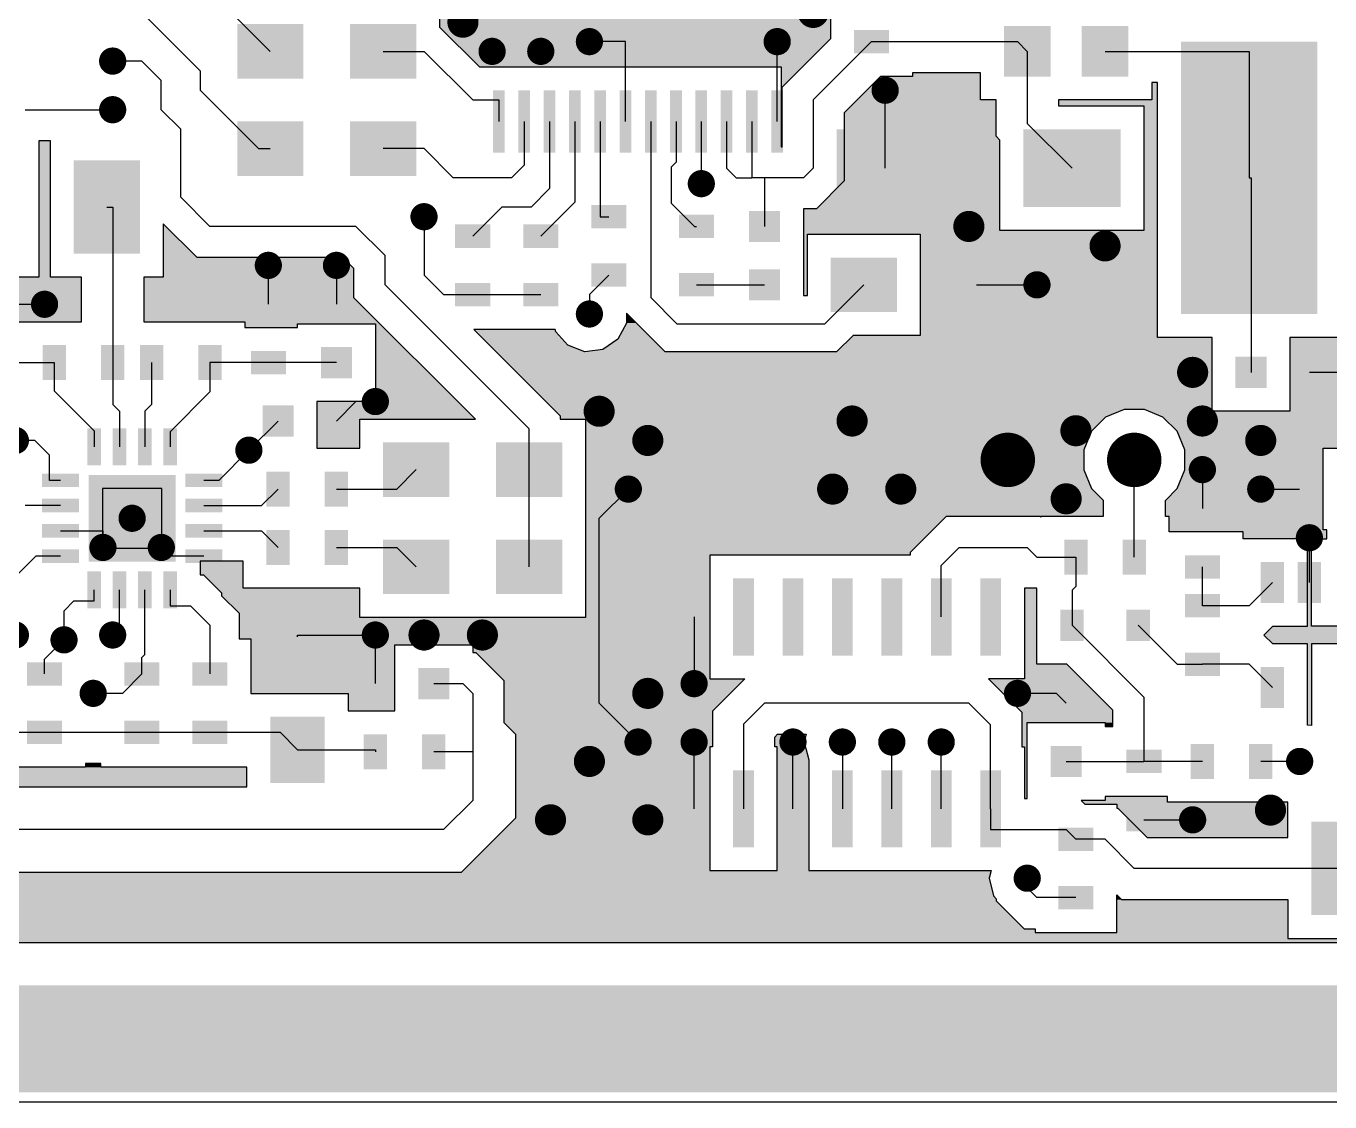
# Model space of a CAD drawing. Extents: x 295 to 953, y 10 to 290.
# Drawn here: x 676.3 to 731.6, y 85 to 130.6 of the extents above; entities that cross this region are included whole.
import ezdxf

# ---------------------------------------------------------------- set-up
doc = ezdxf.new("R2010")
doc.units = 0
doc.header["$LTSCALE"] = 5
doc.header["$MEASUREMENT"] = 0
doc.layers.get('0').update_dxf_attribs({"linetype": 'CONTINUOUS', "lineweight": 25})
doc.layers.add('16_COMP_GBR', color=1, linetype='CONTINUOUS')

msp = doc.modelspace()

# ---------------------------------------------------------------- linework, layer by layer
for points, const_width in [([(709.335, 131.2, 1), (709.995, 131.2, 1)], 0.66), ([(694.485, 130.788, 1), (695.145, 130.788, 1)], 0.66), ([(699.889, 129.963, 1), (700.466, 129.963, 1)], 0.577), ([(707.85, 129.963, 1), (708.428, 129.963, 1)], 0.577), ([(695.764, 129.55, 1), (696.341, 129.55, 1)], 0.577), ([(697.826, 129.55, 1), (698.404, 129.55, 1)], 0.577), ([(679.676, 129.138, 1), (680.254, 129.138, 1)], 0.577), ([(712.429, 127.9, 1), (713.006, 127.9, 1)], 0.577), ([(679.676, 127.075, 1), (680.254, 127.075, 1)], 0.577), ([(704.633, 123.94, 1), (705.21, 123.94, 1)], 0.577), ([(692.876, 122.538, 1), (693.454, 122.538, 1)], 0.577), ([(715.935, 122.125, 1), (716.595, 122.125, 1)], 0.66), ([(721.71, 121.3, 1), (722.37, 121.3, 1)], 0.66), ([(686.276, 120.475, 1), (686.854, 120.475, 1)], 0.577), ([(689.164, 120.475, 1), (689.741, 120.475, 1)], 0.577), ([(718.864, 119.65, 1), (719.441, 119.65, 1)], 0.577), ([(676.789, 118.825, 1), (677.366, 118.825, 1)], 0.577), ([(699.889, 118.413, 1), (700.466, 118.413, 1)], 0.577), ([(725.423, 115.938, 1), (726.083, 115.938, 1)], 0.66), ([(690.814, 114.7, 1), (691.391, 114.7, 1)], 0.577), ([(700.26, 114.288, 1), (700.92, 114.288, 1)], 0.66), ([(710.985, 113.875, 1), (711.645, 113.875, 1)], 0.66), ([(725.835, 113.875, 1), (726.495, 113.875, 1)], 0.66), ([(720.473, 113.463, 1), (721.133, 113.463, 1)], 0.66), ([(675.551, 113.05, 1), (676.129, 113.05, 1)], 0.577), ([(702.323, 113.05, 1), (702.983, 113.05, 1)], 0.66), ([(717.338, 112.225, 1), (718.493, 112.225, 1)], 1.155), ([(722.7, 112.225, 1), (723.855, 112.225, 1)], 1.155), ([(728.31, 113.05, 1), (728.97, 113.05, 1)], 0.66), ([(685.451, 112.638, 1), (686.029, 112.638, 1)], 0.577), ([(725.876, 111.813, 1), (726.454, 111.813, 1)], 0.577), ([(701.539, 110.988, 1), (702.116, 110.988, 1)], 0.577), ([(710.16, 110.988, 1), (710.82, 110.988, 1)], 0.66), ([(713.048, 110.988, 1), (713.708, 110.988, 1)], 0.66), ([(720.06, 110.575, 1), (720.72, 110.575, 1)], 0.66), ([(728.351, 110.988, 1), (728.929, 110.988, 1)], 0.577), ([(680.501, 109.75, 1), (681.079, 109.75, 1)], 0.577), ([(730.414, 108.925, 1), (730.991, 108.925, 1)], 0.577), ([(679.264, 108.513, 1), (679.841, 108.513, 1)], 0.577), ([(681.739, 108.513, 1), (682.316, 108.513, 1)], 0.577), ([(675.551, 104.8, 1), (676.129, 104.8, 1)], 0.577), ([(677.614, 104.594, 1), (678.191, 104.594, 1)], 0.577), ([(679.676, 104.8, 1), (680.254, 104.8, 1)], 0.577), ([(690.814, 104.8, 1), (691.391, 104.8, 1)], 0.577), ([(692.835, 104.8, 1), (693.495, 104.8, 1)], 0.66), ([(695.31, 104.8, 1), (695.97, 104.8, 1)], 0.66), ([(678.851, 102.325, 1), (679.429, 102.325, 1)], 0.577), ([(702.323, 102.325, 1), (702.983, 102.325, 1)], 0.66), ([(704.327, 102.738, 1), (704.905, 102.738, 1)], 0.577), ([(718.039, 102.325, 1), (718.616, 102.325, 1)], 0.577), ([(701.951, 100.262, 1), (702.529, 100.262, 1)], 0.577), ([(704.327, 100.262, 1), (704.905, 100.262, 1)], 0.577), ([(708.518, 100.262, 1), (709.096, 100.262, 1)], 0.577), ([(710.614, 100.262, 1), (711.191, 100.262, 1)], 0.577), ([(712.709, 100.262, 1), (713.287, 100.262, 1)], 0.577), ([(714.805, 100.262, 1), (715.382, 100.262, 1)], 0.577), ([(699.848, 99.438, 1), (700.508, 99.438, 1)], 0.66), ([(730.001, 99.438, 1), (730.579, 99.438, 1)], 0.577), ([(728.723, 97.375, 1), (729.383, 97.375, 1)], 0.66), ([(698.198, 96.963, 1), (698.858, 96.963, 1)], 0.66), ([(702.323, 96.963, 1), (702.983, 96.963, 1)], 0.66), ([(725.464, 96.963, 1), (726.041, 96.963, 1)], 0.577), ([(718.451, 94.487, 1), (719.029, 94.487, 1)], 0.577)]:
    msp.add_lwpolyline(points, format="xyb", close=True, dxfattribs=dict(const_width=const_width))
for points in [[(706.258, 133.18), (706.258, 129.22), (698.222, 133.18), (698.222, 129.22)], [(688.05, 130.705), (688.05, 128.395), (685.245, 130.705), (685.245, 128.395)], [(692.835, 130.705), (692.835, 128.395), (690.03, 130.705), (690.03, 128.395)], [(719.73, 130.623), (719.73, 128.478), (717.75, 130.623), (717.75, 128.478)], [(723.03, 130.623), (723.03, 128.478), (721.05, 130.623), (721.05, 128.478)], [(712.883, 130.458), (712.883, 129.468), (711.398, 130.458), (711.398, 129.468)], [(731.033, 129.963), (731.033, 118.413), (725.258, 129.963), (725.258, 118.413)], [(696.589, 127.9), (696.589, 125.26), (696.094, 127.9), (696.094, 125.26)], [(697.661, 127.9), (697.661, 125.26), (697.166, 127.9), (697.166, 125.26)], [(698.734, 127.9), (698.734, 125.26), (698.239, 127.9), (698.239, 125.26)], [(699.806, 127.9), (699.806, 125.26), (699.311, 127.9), (699.311, 125.26)], [(700.879, 127.9), (700.879, 125.26), (700.384, 127.9), (700.384, 125.26)], [(701.951, 127.9), (701.951, 125.26), (701.456, 127.9), (701.456, 125.26)], [(703.024, 127.9), (703.024, 125.26), (702.529, 127.9), (702.529, 125.26)], [(704.096, 127.9), (704.096, 125.26), (703.601, 127.9), (703.601, 125.26)], [(705.169, 127.9), (705.169, 125.26), (704.674, 127.9), (704.674, 125.26)], [(706.241, 127.9), (706.241, 125.26), (705.746, 127.9), (705.746, 125.26)], [(707.314, 127.9), (707.314, 125.26), (706.819, 127.9), (706.819, 125.26)], [(708.386, 127.9), (708.386, 125.26), (707.891, 127.9), (707.891, 125.26)], [(688.05, 126.58), (688.05, 124.27), (685.245, 126.58), (685.245, 124.27)], [(692.835, 126.58), (692.835, 124.27), (690.03, 126.58), (690.03, 124.27)], [(714.78, 126.25), (714.78, 122.95), (710.655, 126.25), (710.655, 122.95)], [(722.7, 126.25), (722.7, 122.95), (718.575, 126.25), (718.575, 122.95)], [(681.12, 124.93), (681.12, 120.97), (678.315, 124.93), (678.315, 120.97)], [(701.745, 123.033), (701.745, 122.043), (700.26, 123.033), (700.26, 122.043)], [(708.263, 122.785), (708.263, 121.465), (706.943, 122.785), (706.943, 121.465)], [(695.97, 122.208), (695.97, 121.218), (694.485, 122.208), (694.485, 121.218)], [(698.858, 122.208), (698.858, 121.218), (697.373, 122.208), (697.373, 121.218)], [(705.458, 122.62), (705.458, 121.63), (703.973, 122.62), (703.973, 121.63)], [(701.745, 120.558), (701.745, 119.568), (700.26, 120.558), (700.26, 119.568)], [(713.213, 120.805), (713.213, 118.495), (710.408, 120.805), (710.408, 118.495)], [(717.998, 120.805), (717.998, 118.495), (715.193, 120.805), (715.193, 118.495)], [(705.458, 120.145), (705.458, 119.155), (703.973, 120.145), (703.973, 119.155)], [(708.263, 120.31), (708.263, 118.99), (706.943, 120.31), (706.943, 118.99)], [(690.113, 119.485), (690.113, 118.165), (688.793, 119.485), (688.793, 118.165)], [(695.97, 119.733), (695.97, 118.743), (694.485, 119.733), (694.485, 118.743)], [(698.858, 119.733), (698.858, 118.743), (697.373, 119.733), (697.373, 118.743)], [(687.308, 119.32), (687.308, 118.33), (685.823, 119.32), (685.823, 118.33)], [(677.985, 117.093), (677.985, 115.608), (676.995, 117.093), (676.995, 115.608)], [(680.46, 117.093), (680.46, 115.608), (679.47, 117.093), (679.47, 115.608)], [(682.11, 117.093), (682.11, 115.608), (681.12, 117.093), (681.12, 115.608)], [(684.585, 117.093), (684.585, 115.608), (683.595, 117.093), (683.595, 115.608)], [(687.308, 116.845), (687.308, 115.855), (685.823, 116.845), (685.823, 115.855)], [(690.113, 117.01), (690.113, 115.69), (688.793, 117.01), (688.793, 115.69)], [(728.888, 116.598), (728.888, 115.278), (727.568, 116.598), (727.568, 115.278)], [(731.363, 116.598), (731.363, 115.278), (730.043, 116.598), (730.043, 115.278)], [(687.638, 114.535), (687.638, 113.215), (686.318, 114.535), (686.318, 113.215)], [(690.113, 114.535), (690.113, 113.215), (688.793, 114.535), (688.793, 113.215)], [(679.47, 113.57), (679.47, 112.002), (678.893, 113.57), (678.893, 112.002)], [(680.543, 113.57), (680.543, 112.002), (679.965, 113.57), (679.965, 112.002)], [(681.615, 113.57), (681.615, 112.002), (681.038, 113.57), (681.038, 112.002)], [(682.688, 113.57), (682.688, 112.002), (682.11, 113.57), (682.11, 112.002)], [(694.238, 112.968), (694.238, 110.658), (691.433, 112.968), (691.433, 110.658)], [(699.023, 112.968), (699.023, 110.658), (696.218, 112.968), (696.218, 110.658)], [(687.473, 111.73), (687.473, 110.245), (686.483, 111.73), (686.483, 110.245)], [(689.948, 111.73), (689.948, 110.245), (688.958, 111.73), (688.958, 110.245)], [(730.785, 111.73), (730.785, 110.245), (729.795, 111.73), (729.795, 110.245)], [(678.538, 111.648), (678.538, 111.07), (676.97, 111.648), (676.97, 111.07)], [(682.63, 111.59), (682.63, 107.91), (678.95, 111.59), (678.95, 107.91)], [(684.61, 111.648), (684.61, 111.07), (683.042, 111.648), (683.042, 111.07)], [(678.538, 110.575), (678.538, 109.998), (676.97, 110.575), (676.97, 109.998)], [(684.61, 110.575), (684.61, 109.998), (683.042, 110.575), (683.042, 109.998)], [(726.908, 110.658), (726.908, 109.668), (725.423, 110.658), (725.423, 109.668)], [(678.538, 109.503), (678.538, 108.925), (676.97, 109.503), (676.97, 108.925)], [(684.61, 109.503), (684.61, 108.925), (683.042, 109.503), (683.042, 108.925)], [(687.473, 109.255), (687.473, 107.77), (686.483, 109.255), (686.483, 107.77)], [(689.948, 109.255), (689.948, 107.77), (688.958, 109.255), (688.958, 107.77)], [(678.538, 108.43), (678.538, 107.853), (676.97, 108.43), (676.97, 107.853)], [(684.61, 108.43), (684.61, 107.853), (683.042, 108.43), (683.042, 107.853)], [(694.238, 108.843), (694.238, 106.533), (691.433, 108.843), (691.433, 106.533)], [(699.023, 108.843), (699.023, 106.533), (696.218, 108.843), (696.218, 106.533)], [(721.298, 108.843), (721.298, 107.358), (720.308, 108.843), (720.308, 107.358)], [(723.773, 108.843), (723.773, 107.358), (722.783, 108.843), (722.783, 107.358)], [(726.908, 108.183), (726.908, 107.193), (725.423, 108.183), (725.423, 107.193)], [(729.63, 107.894), (729.63, 106.161), (728.64, 107.894), (728.64, 106.161)], [(731.198, 107.894), (731.198, 106.161), (730.208, 107.894), (730.208, 106.161)], [(679.47, 107.498), (679.47, 105.93), (678.893, 107.498), (678.893, 105.93)], [(680.543, 107.498), (680.543, 105.93), (679.965, 107.498), (679.965, 105.93)], [(681.615, 107.498), (681.615, 105.93), (681.038, 107.498), (681.038, 105.93)], [(682.688, 107.498), (682.688, 105.93), (682.11, 107.498), (682.11, 105.93)], [(705.056, 107.2), (705.056, 103.931), (704.176, 107.2), (704.176, 103.931)], [(707.151, 107.2), (707.151, 103.931), (706.272, 107.2), (706.272, 103.931)], [(709.247, 107.2), (709.247, 103.931), (708.367, 107.2), (708.367, 103.931)], [(711.342, 107.2), (711.342, 103.931), (710.463, 107.2), (710.463, 103.931)], [(713.438, 107.2), (713.438, 103.931), (712.558, 107.2), (712.558, 103.931)], [(715.533, 107.2), (715.533, 103.931), (714.654, 107.2), (714.654, 103.931)], [(717.629, 107.2), (717.629, 103.931), (716.749, 107.2), (716.749, 103.931)], [(726.908, 106.533), (726.908, 105.543), (725.423, 106.533), (725.423, 105.543)], [(688.958, 106.12), (688.958, 103.315), (686.648, 106.12), (686.648, 103.315)], [(721.133, 105.873), (721.133, 104.553), (720.143, 105.873), (720.143, 104.553)], [(723.938, 105.873), (723.938, 104.553), (722.948, 105.873), (722.948, 104.553)], [(726.908, 104.058), (726.908, 103.068), (725.423, 104.058), (725.423, 103.068)], [(677.82, 103.645), (677.82, 102.655), (676.335, 103.645), (676.335, 102.655)], [(681.945, 103.645), (681.945, 102.655), (680.46, 103.645), (680.46, 102.655)], [(684.833, 103.645), (684.833, 102.655), (683.348, 103.645), (683.348, 102.655)], [(691.763, 103.398), (691.763, 102.078), (690.443, 103.398), (690.443, 102.078)], [(694.238, 103.398), (694.238, 102.078), (692.918, 103.398), (692.918, 102.078)], [(729.63, 103.439), (729.63, 101.706), (728.64, 103.439), (728.64, 101.706)], [(721.05, 102.573), (721.05, 101.253), (719.73, 102.573), (719.73, 101.253)], [(677.82, 101.17), (677.82, 100.18), (676.335, 101.17), (676.335, 100.18)], [(681.945, 101.17), (681.945, 100.18), (680.46, 101.17), (680.46, 100.18)], [(684.833, 101.17), (684.833, 100.18), (683.348, 101.17), (683.348, 100.18)], [(688.958, 101.335), (688.958, 98.53), (686.648, 101.335), (686.648, 98.53)], [(691.598, 100.593), (691.598, 99.108), (690.608, 100.593), (690.608, 99.108)], [(694.073, 100.593), (694.073, 99.108), (693.083, 100.593), (693.083, 99.108)], [(721.05, 100.098), (721.05, 98.778), (719.73, 100.098), (719.73, 98.778)], [(726.66, 100.18), (726.66, 98.695), (725.67, 100.18), (725.67, 98.695)], [(729.135, 100.18), (729.135, 98.695), (728.145, 100.18), (728.145, 98.695)], [(724.433, 99.933), (724.433, 98.943), (722.948, 99.933), (722.948, 98.943)], [(705.056, 99.067), (705.056, 95.798), (704.176, 99.067), (704.176, 95.798)], [(707.151, 99.067), (707.151, 95.798), (706.272, 99.067), (706.272, 95.798)], [(709.247, 99.067), (709.247, 95.798), (708.367, 99.067), (708.367, 95.798)], [(711.342, 99.067), (711.342, 95.798), (710.463, 99.067), (710.463, 95.798)], [(713.438, 99.067), (713.438, 95.798), (712.558, 99.067), (712.558, 95.798)], [(715.533, 99.067), (715.533, 95.798), (714.654, 99.067), (714.654, 95.798)], [(717.629, 99.067), (717.629, 95.798), (716.749, 99.067), (716.749, 95.798)], [(724.433, 97.458), (724.433, 96.468), (722.948, 97.458), (722.948, 96.468)], [(733.59, 96.88), (733.59, 92.92), (730.785, 96.88), (730.785, 92.92)], [(721.545, 96.633), (721.545, 95.643), (720.06, 96.633), (720.06, 95.643)], [(721.545, 94.158), (721.545, 93.168), (720.06, 94.158), (720.06, 93.168)]]:
    msp.add_solid(points)
at = {"layer": '16_COMP_GBR', "color": 7}
for p, q in [((686.648, 129.55), (682.028, 134.17)), ((710.408, 130.098), (710.408, 132.304)), ((693.825, 131.695), (693.825, 130.581)), ((683.678, 128.725), (681.203, 131.2)), ((693.825, 130.581), (695.516, 128.89)), ((701.704, 129.963), (700.178, 129.963)), ((701.704, 126.58), (701.704, 129.963)), ((708.139, 126.58), (708.139, 129.963)), ((708.345, 128.034), (710.408, 130.098)), ((712.14, 129.963), (709.665, 127.488)), ((712.14, 129.963), (718.328, 129.963)), ((718.74, 129.55), (718.328, 129.963)), ((691.433, 129.55), (693.165, 129.55)), ((695.228, 127.488), (693.165, 129.55)), ((718.74, 129.55), (718.74, 126.498)), ((722.04, 129.55), (728.145, 129.55)), ((728.145, 129.55), (728.145, 124.188)), ((681.203, 129.138), (679.965, 129.138)), ((681.203, 129.138), (682.028, 128.313)), ((695.516, 128.89), (708.304, 128.89)), ((708.304, 128.89), (708.304, 125.508)), ((682.028, 127.075), (682.028, 128.313)), ((683.678, 128.725), (683.678, 127.9)), ((712.523, 128.478), (710.985, 126.941)), ((713.873, 128.478), (712.523, 128.478)), ((713.873, 128.643), (713.873, 128.478)), ((716.76, 128.643), (713.873, 128.643)), ((716.76, 127.488), (716.76, 128.643)), ((686.153, 125.425), (683.678, 127.9)), ((708.345, 125.508), (708.345, 128.034)), ((712.718, 124.6), (712.718, 127.9)), ((724.02, 128.23), (724.02, 127.488)), ((724.268, 128.23), (724.02, 128.23)), ((724.268, 117.423), (724.268, 128.23)), ((695.228, 127.488), (696.341, 127.488)), ((696.341, 127.488), (696.341, 126.58)), ((709.665, 127.488), (709.665, 124.6)), ((717.42, 127.488), (716.76, 127.488)), ((717.42, 125.951), (717.42, 127.488)), ((720.06, 127.488), (720.06, 127.24)), ((724.02, 127.488), (720.06, 127.488)), ((720.06, 127.24), (723.69, 127.24)), ((723.69, 127.24), (723.69, 121.96)), ((676.253, 127.075), (679.965, 127.075)), ((682.028, 127.075), (682.853, 126.25)), ((710.985, 126.941), (710.985, 124.054)), ((682.853, 123.363), (682.853, 126.25)), ((697.414, 126.58), (697.414, 124.724)), ((698.486, 126.58), (698.486, 123.734)), ((699.559, 126.58), (699.559, 123.156)), ((700.631, 126.58), (700.631, 122.538)), ((702.776, 126.58), (702.776, 119.114)), ((703.849, 126.58), (703.849, 124.848)), ((704.921, 126.58), (704.921, 123.94)), ((705.994, 126.58), (705.994, 124.6)), ((707.066, 126.58), (707.066, 124.188)), ((720.638, 124.6), (718.74, 126.498)), ((676.83, 125.755), (676.83, 119.98)), ((677.325, 125.755), (676.83, 125.755)), ((677.325, 119.98), (677.325, 125.755)), ((708.304, 125.508), (708.345, 125.508)), ((717.585, 125.786), (717.42, 125.951)), ((717.585, 121.96), (717.585, 125.786)), ((686.153, 125.425), (686.648, 125.425)), ((693.165, 125.425), (691.433, 125.425)), ((693.165, 125.425), (694.403, 124.188)), ((696.878, 124.188), (697.414, 124.724)), ((703.643, 124.641), (703.849, 124.848)), ((703.643, 124.641), (703.643, 123.115)), ((706.406, 124.188), (705.994, 124.6)), ((709.253, 124.188), (709.665, 124.6)), ((696.878, 124.188), (694.403, 124.188)), ((706.406, 124.188), (707.066, 124.188)), ((707.603, 124.188), (707.066, 124.188)), ((709.253, 124.188), (707.603, 124.188)), ((707.603, 124.188), (707.603, 122.125)), ((710.985, 124.054), (709.799, 122.868)), ((728.145, 124.188), (728.228, 124.188)), ((728.228, 124.188), (728.228, 115.938)), ((682.853, 123.363), (684.09, 122.125)), ((697.703, 122.95), (698.486, 123.734)), ((679.718, 122.95), (679.965, 122.95)), ((679.965, 122.95), (679.965, 116.35)), ((695.228, 121.713), (696.465, 122.95)), ((697.703, 122.95), (696.465, 122.95)), ((698.115, 121.713), (699.559, 123.156)), ((704.633, 122.125), (703.643, 123.115)), ((709.253, 122.868), (709.253, 119.196)), ((709.799, 122.868), (709.253, 122.868)), ((682.11, 122.239), (682.11, 119.98)), ((683.544, 120.805), (682.11, 122.239)), ((693.165, 122.538), (693.165, 120.063)), ((700.631, 122.538), (701.003, 122.538)), ((690.278, 122.125), (684.09, 122.125)), ((690.278, 122.125), (691.515, 120.888)), ((704.633, 122.125), (704.715, 122.125)), ((709.418, 121.795), (714.203, 121.795)), ((709.418, 119.196), (709.418, 121.795)), ((714.203, 121.795), (714.203, 117.505)), ((723.69, 121.96), (717.585, 121.96)), ((689.731, 120.805), (683.544, 120.805)), ((690.195, 120.341), (689.731, 120.805)), ((691.515, 119.65), (691.515, 120.888)), ((676.83, 119.98), (673.335, 119.98)), ((678.645, 119.98), (677.325, 119.98)), ((678.645, 118.083), (678.645, 119.98)), ((681.285, 119.98), (681.285, 118.083)), ((682.11, 119.98), (681.285, 119.98)), ((686.565, 118.825), (686.565, 120.475)), ((689.453, 120.475), (689.453, 118.825)), ((690.195, 119.104), (690.195, 120.341)), ((693.99, 119.238), (693.165, 120.063)), ((701.003, 120.063), (700.178, 119.238)), ((691.515, 119.65), (697.62, 113.545)), ((704.715, 119.65), (707.603, 119.65)), ((711.81, 119.65), (710.16, 118)), ((716.595, 119.65), (719.153, 119.65)), ((695.341, 113.958), (690.195, 119.104)), ((693.99, 119.238), (695.228, 119.238)), ((695.228, 119.238), (698.115, 119.238)), ((700.178, 119.238), (700.178, 118.413)), ((703.89, 118), (702.776, 119.114)), ((709.253, 119.196), (709.418, 119.196)), ((675.015, 118.825), (677.078, 118.825)), ((701.745, 118.452), (701.745, 118.026)), ((703.395, 116.804), (701.745, 118.452)), ((676.005, 118.083), (678.645, 118.083)), ((681.285, 118.083), (685.575, 118.083)), ((685.575, 118.083), (685.575, 117.835)), ((685.575, 117.835), (687.803, 117.835)), ((687.803, 118), (691.103, 118)), ((687.803, 117.835), (687.803, 118)), ((691.103, 118), (691.103, 114.7)), ((695.28, 117.753), (698.94, 114.091)), ((698.726, 117.753), (695.28, 117.753)), ((698.749, 117.662), (698.726, 117.753)), ((701.745, 118.026), (701.387, 117.342)), ((703.89, 118), (710.16, 118)), ((699.26, 117.084), (698.749, 117.662)), ((701.387, 117.342), (700.75, 116.903)), ((711.356, 117.505), (710.655, 116.804)), ((714.203, 117.505), (711.356, 117.505)), ((726.578, 117.423), (724.268, 117.423)), ((726.578, 114.288), (726.578, 117.423)), ((729.878, 117.423), (729.878, 114.288)), ((732.023, 117.423), (729.878, 117.423)), ((699.983, 116.81), (699.26, 117.084)), ((700.75, 116.903), (699.983, 116.81)), ((710.655, 116.804), (703.395, 116.804)), ((675.015, 116.35), (677.49, 116.35)), ((677.49, 116.35), (677.49, 115.154)), ((679.965, 116.35), (679.965, 114.576)), ((681.615, 116.35), (681.615, 114.576)), ((684.09, 116.35), (684.09, 115.113)), ((686.565, 116.35), (684.09, 116.35)), ((689.453, 116.35), (686.565, 116.35)), ((732.765, 115.938), (730.703, 115.938)), ((679.181, 113.463), (677.49, 115.154)), ((682.399, 113.421), (684.09, 115.113)), ((680.254, 114.288), (679.965, 114.576)), ((681.326, 114.288), (681.615, 114.576)), ((688.628, 114.7), (688.628, 112.72)), ((691.103, 114.7), (688.628, 114.7)), ((689.453, 113.875), (690.278, 114.7)), ((691.103, 114.7), (690.278, 114.7)), ((680.254, 114.288), (680.254, 112.786)), ((681.326, 114.288), (681.326, 112.786)), ((686.978, 113.875), (685.74, 112.638)), ((690.443, 113.958), (695.341, 113.958)), ((690.443, 112.72), (690.443, 113.958)), ((698.94, 114.091), (698.94, 113.958)), ((698.94, 113.958), (700.013, 113.958)), ((700.013, 113.958), (700.013, 105.543)), ((722.063, 114.043), (721.459, 113.441)), ((722.85, 114.37), (722.063, 114.043)), ((723.705, 114.37), (722.85, 114.37)), ((724.494, 114.043), (723.705, 114.37)), ((725.096, 113.441), (724.494, 114.043)), ((729.878, 114.288), (726.578, 114.288)), ((679.181, 113.463), (679.181, 112.786)), ((682.399, 113.421), (682.399, 112.786)), ((697.62, 111.813), (697.62, 113.545)), ((721.459, 113.441), (721.133, 112.652)), ((725.423, 112.652), (725.096, 113.441)), ((676.665, 113.05), (675.84, 113.05)), ((676.665, 113.05), (677.284, 112.431)), ((677.284, 111.359), (677.284, 112.431)), ((685.74, 112.638), (684.461, 111.359)), ((688.628, 112.72), (690.443, 112.72)), ((721.133, 112.652), (721.133, 111.798)), ((723.278, 108.1), (723.278, 112.225)), ((725.423, 111.798), (725.423, 112.652)), ((731.28, 112.72), (738.375, 112.72)), ((731.28, 109.255), (731.28, 112.72)), ((692.835, 111.813), (692.01, 110.988)), ((697.62, 107.688), (697.62, 111.813)), ((721.133, 111.798), (721.459, 111.011)), ((725.096, 111.011), (725.423, 111.798)), ((726.165, 111.813), (726.165, 110.163)), ((677.754, 111.359), (677.284, 111.359)), ((684.461, 111.359), (683.826, 111.359)), ((679.528, 111.012), (679.528, 108.488)), ((682.052, 111.012), (679.528, 111.012)), ((682.052, 108.488), (682.052, 111.012)), ((686.978, 110.988), (686.276, 110.286)), ((689.453, 110.988), (692.01, 110.988)), ((701.828, 110.988), (700.59, 109.75)), ((721.459, 111.011), (721.958, 110.512)), ((724.598, 110.511), (725.096, 111.011)), ((728.64, 110.988), (730.29, 110.988)), ((677.754, 110.286), (676.253, 110.286)), ((683.826, 110.286), (686.276, 110.286)), ((721.958, 110.512), (721.958, 109.832)), ((724.598, 109.832), (724.598, 110.511)), ((700.59, 101.913), (700.59, 109.75)), ((715.306, 109.832), (713.774, 108.3)), ((719.286, 109.832), (715.306, 109.832)), ((719.318, 109.803), (719.286, 109.832)), ((719.318, 109.832), (719.318, 109.803)), ((721.958, 109.832), (719.318, 109.832)), ((724.763, 109.832), (724.598, 109.832)), ((724.763, 109.173), (724.763, 109.832)), ((677.754, 109.214), (679.553, 109.214)), ((679.553, 109.214), (679.553, 108.513)), ((683.826, 109.214), (686.276, 109.214)), ((686.978, 108.513), (686.276, 109.214)), ((727.898, 109.173), (724.763, 109.173)), ((727.898, 108.884), (727.898, 109.173)), ((730.703, 107.028), (730.703, 108.925)), ((731.445, 109.255), (731.28, 109.255)), ((731.445, 108.884), (731.445, 109.255)), ((679.528, 108.488), (682.052, 108.488)), ((682.028, 108.141), (682.028, 108.513)), ((689.453, 108.513), (692.01, 108.513)), ((692.835, 107.688), (692.01, 108.513)), ((715.853, 108.513), (715.094, 107.754)), ((715.853, 108.513), (718.74, 108.513)), ((719.153, 108.1), (718.74, 108.513)), ((730.62, 108.884), (727.898, 108.884)), ((730.62, 105.171), (730.62, 108.884)), ((730.785, 108.884), (731.445, 108.884)), ((730.785, 105.171), (730.785, 108.884)), ((675.015, 106.45), (676.706, 108.141)), ((677.754, 108.141), (676.706, 108.141)), ((683.826, 108.141), (682.028, 108.141)), ((683.678, 107.935), (683.678, 107.358)), ((685.493, 107.935), (683.678, 107.935)), ((685.493, 106.78), (685.493, 107.935)), ((705.283, 108.191), (705.283, 102.942)), ((713.774, 108.191), (705.283, 108.191)), ((713.774, 108.3), (713.774, 108.191)), ((719.153, 108.1), (720.803, 108.1)), ((720.803, 108.1), (720.803, 106.863)), ((683.678, 107.358), (683.811, 107.358)), ((683.811, 107.358), (684.585, 106.584)), ((715.094, 105.566), (715.094, 107.754)), ((726.165, 106.038), (726.165, 107.688)), ((679.181, 106.244), (679.181, 106.714)), ((680.254, 105.089), (680.254, 106.714)), ((681.326, 103.975), (681.326, 106.714)), ((682.399, 106.714), (682.399, 106.038)), ((690.443, 106.78), (685.493, 106.78)), ((690.443, 105.543), (690.443, 106.78)), ((718.62, 106.78), (718.62, 102.942)), ((719.153, 106.78), (718.62, 106.78)), ((719.153, 103.562), (719.153, 106.78)), ((720.638, 106.698), (720.803, 106.863)), ((720.638, 106.698), (720.638, 105.213)), ((729.135, 107.028), (728.145, 106.038)), ((678.315, 106.244), (677.903, 105.831)), ((678.315, 106.244), (679.181, 106.244)), ((684.585, 106.584), (684.585, 106.468)), ((684.585, 106.468), (685.328, 105.726)), ((677.903, 104.594), (677.903, 105.831)), ((682.399, 106.038), (683.265, 106.038)), ((684.09, 105.213), (683.265, 106.038)), ((685.328, 105.726), (685.328, 104.635)), ((728.145, 106.038), (726.165, 106.038)), ((679.965, 104.8), (680.254, 105.089)), ((684.09, 105.213), (684.09, 103.15)), ((700.013, 105.543), (690.443, 105.543)), ((704.616, 105.566), (704.616, 102.738)), ((720.638, 105.213), (723.69, 102.16)), ((723.443, 105.213), (725.093, 103.562)), ((728.775, 104.8), (729.147, 105.171)), ((729.147, 105.171), (730.62, 105.171)), ((733.755, 105.171), (730.785, 105.171)), ((677.903, 104.594), (677.078, 103.769)), ((685.328, 104.635), (685.823, 104.635)), ((685.823, 104.635), (685.823, 102.325)), ((687.803, 104.8), (691.103, 104.8)), ((687.803, 104.718), (687.803, 104.8)), ((691.103, 102.738), (691.103, 104.8)), ((729.147, 104.429), (728.775, 104.8)), ((681.326, 103.975), (681.203, 103.851)), ((691.928, 104.388), (695.228, 104.388)), ((691.928, 101.583), (691.928, 104.388)), ((695.228, 104.388), (695.228, 104.058)), ((695.228, 104.058), (695.361, 104.058)), ((695.361, 104.058), (696.548, 102.871)), ((730.62, 104.429), (729.147, 104.429)), ((730.62, 100.977), (730.62, 104.429)), ((730.785, 104.429), (730.785, 100.957)), ((733.755, 104.429), (730.785, 104.429)), ((677.078, 103.15), (677.078, 103.769)), ((681.203, 103.15), (681.203, 103.851)), ((720.421, 103.562), (719.153, 103.562)), ((722.37, 101.614), (720.421, 103.562)), ((725.093, 103.562), (726.165, 103.562)), ((728.145, 103.562), (726.165, 103.562)), ((729.135, 102.573), (728.145, 103.562)), ((681.203, 103.15), (680.378, 102.325)), ((696.548, 102.871), (696.548, 101.097)), ((705.283, 102.942), (706.764, 102.942)), ((706.764, 102.942), (705.392, 101.568)), ((718.62, 102.942), (717.103, 102.942)), ((717.103, 102.942), (718.509, 101.535)), ((680.378, 102.325), (679.14, 102.325)), ((685.823, 102.325), (689.948, 102.325)), ((689.948, 102.325), (689.948, 101.583)), ((693.578, 102.738), (694.815, 102.738)), ((695.228, 102.325), (694.815, 102.738)), ((695.228, 102.325), (695.228, 99.85)), ((719.978, 102.325), (718.328, 102.325)), ((720.39, 101.913), (719.978, 102.325)), ((702.24, 100.262), (700.59, 101.913)), ((706.712, 101.022), (707.603, 101.913)), ((716.265, 101.913), (707.603, 101.913)), ((716.265, 101.913), (717.189, 100.989)), ((723.69, 102.16), (723.69, 99.438)), ((689.948, 101.583), (691.928, 101.583)), ((705.392, 101.568), (705.392, 100.058)), ((718.509, 101.535), (718.509, 100.058)), ((722.37, 100.923), (722.37, 101.614)), ((673.778, 100.675), (677.078, 100.675)), ((677.078, 100.675), (681.203, 100.675)), ((681.203, 100.675), (684.09, 100.675)), ((684.09, 100.675), (687.06, 100.675)), ((687.803, 99.933), (687.06, 100.675)), ((696.548, 101.097), (697.043, 100.602)), ((706.712, 101.022), (706.712, 97.433)), ((717.189, 97.433), (717.189, 100.989)), ((718.74, 101.088), (722.04, 101.088)), ((718.74, 97.87), (718.74, 101.088)), ((722.04, 101.088), (722.04, 100.923)), ((722.04, 100.923), (722.37, 100.923)), ((730.785, 100.957), (730.62, 100.977)), ((697.043, 100.602), (697.043, 97.035)), ((704.616, 97.433), (704.616, 100.262)), ((705.283, 100.058), (705.283, 94.809)), ((705.392, 100.058), (705.283, 100.058)), ((708.032, 100.475), (708.149, 100.593)), ((708.032, 100.058), (708.032, 100.475)), ((708.142, 100.058), (708.032, 100.058)), ((708.142, 94.809), (708.142, 100.058)), ((708.149, 100.593), (709.37, 100.593)), ((708.807, 97.433), (708.807, 100.262)), ((709.37, 100.593), (709.287, 100.262)), ((709.287, 100.262), (709.474, 99.512)), ((710.903, 100.262), (710.903, 97.433)), ((712.998, 97.433), (712.998, 100.262)), ((715.094, 97.433), (715.094, 100.262)), ((718.509, 100.058), (718.62, 100.058)), ((718.62, 100.058), (718.62, 97.87)), ((687.803, 99.933), (691.103, 99.933)), ((691.103, 99.933), (691.103, 99.85)), ((695.228, 99.85), (693.578, 99.85)), ((695.228, 99.85), (695.228, 97.788)), ((709.474, 99.512), (709.474, 94.809)), ((678.81, 99.19), (675.345, 99.19)), ((678.81, 99.355), (678.81, 99.19)), ((679.47, 99.355), (678.81, 99.355)), ((679.47, 99.19), (679.47, 99.355)), ((685.658, 99.19), (679.47, 99.19)), ((685.658, 98.365), (685.658, 99.19)), ((720.39, 99.438), (723.69, 99.438)), ((726.165, 99.438), (723.69, 99.438)), ((730.29, 99.438), (728.64, 99.438)), ((673.705, 98.365), (685.658, 98.365)), ((718.62, 97.87), (718.74, 97.87)), ((722.04, 97.953), (722.04, 97.788)), ((724.68, 97.953), (722.04, 97.953)), ((724.68, 97.705), (724.68, 97.953)), ((693.99, 96.55), (695.228, 97.788)), ((717.189, 97.433), (717.189, 96.55)), ((722.04, 97.788), (721.02, 97.788)), ((721.02, 97.788), (721.185, 97.623)), ((721.185, 97.623), (722.535, 97.623)), ((722.535, 97.623), (722.535, 97.458)), ((722.535, 97.458), (722.586, 97.458)), ((722.586, 97.458), (723.824, 96.22)), ((729.795, 97.705), (724.68, 97.705)), ((729.795, 96.22), (729.795, 97.705)), ((697.043, 97.035), (694.742, 94.735)), ((723.69, 96.963), (725.753, 96.963)), ((693.99, 96.55), (672.953, 96.55)), ((717.189, 96.55), (720.39, 96.55)), ((720.803, 96.138), (720.39, 96.55)), ((723.824, 96.22), (729.795, 96.22)), ((722.04, 96.138), (720.803, 96.138)), ((722.04, 96.138), (723.278, 94.9)), ((694.742, 94.735), (672.2, 94.735)), ((705.283, 94.809), (708.142, 94.809)), ((709.474, 94.809), (717.204, 94.809)), ((717.204, 94.809), (717.125, 94.487)), ((732.188, 94.9), (723.278, 94.9)), ((717.125, 94.487), (717.311, 93.737)), ((718.74, 94.075), (718.74, 94.487)), ((718.74, 94.075), (719.153, 93.663)), ((717.311, 93.737), (717.42, 93.613)), ((717.42, 93.613), (717.42, 93.529)), ((717.42, 93.529), (718.606, 92.343)), ((720.803, 93.663), (719.153, 93.663)), ((722.535, 93.776), (722.731, 93.58)), ((722.535, 92.178), (722.535, 93.776)), ((722.731, 93.58), (729.795, 93.58)), ((729.795, 93.58), (729.795, 91.93)), ((718.606, 92.343), (719.07, 92.343)), ((719.07, 92.343), (719.07, 92.178)), ((629.897, 91.765), (801.271, 91.765)), ((719.07, 92.178), (722.535, 92.178)), ((729.795, 91.93), (734.58, 91.93)), ((505.478, 85), (865.178, 85))]:
    msp.add_line(p, q, dxfattribs=at)
for points in [[(693.825, 130.581), (693.825, 131.695), (710.408, 130.581), (710.408, 131.695)], [(694.309, 130.098), (693.825, 130.581), (710.408, 130.098), (710.408, 130.581)], [(695.516, 128.89), (694.309, 130.098), (709.201, 128.89), (710.408, 130.098)], [(708.304, 128.034), (708.304, 128.89), (708.345, 128.034), (709.201, 128.89)], [(711.532, 127.488), (712.523, 128.478), (716.76, 127.488), (716.76, 128.478)], [(713.873, 128.642), (713.873, 128.643), (716.76, 128.642), (713.873, 128.643)], [(713.873, 128.478), (713.873, 128.642), (716.76, 128.478), (716.76, 128.642)], [(708.304, 125.508), (708.304, 128.034), (708.345, 125.508), (708.345, 128.034)], [(724.02, 127.488), (724.02, 128.23), (724.268, 127.488), (724.268, 128.23)], [(724.02, 128.23), (724.02, 128.23), (724.268, 128.23), (724.02, 128.23)], [(710.985, 126.941), (711.532, 127.487), (717.42, 126.941), (717.42, 127.487)], [(711.532, 127.487), (711.532, 127.488), (717.42, 127.487), (716.76, 127.488)], [(720.06, 127.487), (720.06, 127.488), (723.705, 127.487), (720.06, 127.488)], [(720.06, 127.24), (720.06, 127.487), (724.268, 127.24), (724.268, 127.487)], [(723.69, 121.96), (723.69, 127.24), (724.268, 121.96), (724.268, 127.24)], [(723.705, 127.487), (724.02, 127.488), (724.268, 127.487), (724.268, 127.488)], [(710.985, 125.951), (710.985, 126.941), (717.42, 125.951), (717.42, 126.941)], [(676.83, 119.98), (676.83, 125.755), (677.325, 119.98), (677.325, 125.755)], [(676.83, 125.755), (676.83, 125.755), (677.325, 125.755), (676.83, 125.755)], [(710.985, 125.786), (710.985, 125.951), (717.585, 125.786), (717.42, 125.951)], [(710.985, 124.054), (710.985, 125.786), (717.585, 124.054), (717.585, 125.786)], [(709.799, 122.868), (710.985, 124.054), (717.585, 122.868), (717.585, 124.054)], [(709.253, 121.96), (709.253, 122.868), (717.585, 121.96), (717.585, 122.868)], [(682.11, 120.805), (682.11, 122.239), (683.544, 120.805), (682.11, 122.239)], [(709.253, 121.795), (709.253, 121.96), (724.268, 121.795), (724.268, 121.96)], [(709.253, 119.196), (709.253, 121.795), (709.418, 119.196), (709.418, 121.795)], [(709.253, 121.795), (709.253, 121.795), (709.418, 121.795), (714.203, 121.795)], [(714.203, 117.505), (714.203, 121.795), (724.268, 117.505), (724.268, 121.795)], [(682.11, 120.341), (682.11, 120.805), (690.195, 120.341), (689.731, 120.805)], [(682.11, 120.805), (682.11, 120.805), (689.731, 120.805), (683.544, 120.805)], [(672.509, 119.155), (673.335, 119.98), (678.645, 119.155), (678.645, 119.98)], [(673.335, 119.98), (673.335, 119.98), (678.645, 119.98), (677.325, 119.98)], [(681.285, 119.104), (681.285, 119.98), (690.195, 119.104), (690.195, 119.98)], [(682.11, 119.98), (682.11, 120.341), (690.195, 119.98), (690.195, 120.341)], [(669.735, 118.083), (669.735, 119.155), (678.645, 118.083), (678.645, 119.155)], [(681.285, 118.083), (681.285, 119.104), (691.216, 118.083), (690.195, 119.104)], [(701.745, 118.026), (701.745, 118.452), (702.171, 118.026), (701.745, 118.452)], [(669.735, 118.082), (669.735, 118.083), (676.005, 118.082), (678.645, 118.083)], [(685.575, 118), (685.575, 118.083), (691.299, 118), (691.216, 118.083)], [(685.575, 117.835), (685.575, 118), (687.803, 117.835), (687.803, 118)], [(685.575, 118), (685.575, 118), (687.803, 118), (691.103, 118)], [(691.103, 114.7), (691.103, 118), (694.599, 114.7), (691.299, 118)], [(695.28, 117.752), (695.28, 117.753), (698.726, 117.752), (695.28, 117.753)], [(695.371, 117.662), (695.28, 117.752), (698.749, 117.662), (698.726, 117.752)], [(701.387, 117.342), (701.745, 118.026), (702.857, 117.342), (702.171, 118.026)], [(695.948, 117.084), (695.371, 117.662), (699.26, 117.084), (698.749, 117.662)], [(700.75, 116.903), (701.387, 117.342), (703.296, 116.903), (702.857, 117.342)], [(710.655, 116.804), (711.274, 117.422), (726.578, 116.804), (726.578, 117.422)], [(711.274, 117.423), (711.356, 117.505), (724.268, 117.423), (724.268, 117.505)], [(711.274, 117.422), (711.274, 117.423), (726.578, 117.422), (724.268, 117.423)], [(729.878, 117.422), (729.878, 117.423), (735.653, 117.422), (733.508, 117.423)], [(729.878, 114.288), (729.878, 117.422), (735.653, 114.288), (735.653, 117.422)], [(696.222, 116.81), (695.948, 117.084), (699.983, 116.81), (699.26, 117.084)], [(696.229, 116.804), (696.222, 116.81), (703.395, 116.804), (703.388, 116.81)], [(698.661, 114.37), (696.229, 116.804), (726.578, 114.37), (726.578, 116.804)], [(699.983, 116.81), (700.75, 116.903), (703.388, 116.81), (703.296, 116.903)], [(688.628, 113.958), (688.628, 114.7), (695.341, 113.958), (694.599, 114.7)], [(688.628, 113.957), (688.628, 113.958), (690.443, 113.957), (695.341, 113.958)], [(688.628, 112.72), (688.628, 113.957), (690.443, 112.72), (690.443, 113.957)], [(698.94, 114.091), (698.661, 114.37), (722.178, 114.091), (722.85, 114.37)], [(698.661, 114.37), (698.661, 114.37), (722.85, 114.37), (723.705, 114.37)], [(698.94, 114.043), (698.94, 114.091), (722.063, 114.043), (722.178, 114.091)], [(698.94, 113.958), (698.94, 114.043), (721.977, 113.958), (722.063, 114.043)], [(700.013, 113.441), (700.013, 113.958), (721.459, 113.441), (721.977, 113.958)], [(723.904, 114.288), (723.705, 114.37), (726.578, 114.288), (726.578, 114.37)], [(724.494, 114.043), (723.904, 114.288), (746.011, 114.043), (745.767, 114.288)], [(724.588, 113.949), (724.494, 114.043), (746.105, 113.949), (746.011, 114.043)], [(724.926, 113.611), (724.588, 113.949), (746.925, 113.611), (746.105, 113.949)], [(700.013, 112.652), (700.013, 113.441), (721.133, 112.652), (721.459, 113.441)], [(724.992, 113.545), (724.926, 113.611), (770.581, 113.545), (770.647, 113.611)], [(725.096, 113.441), (724.992, 113.545), (741.19, 113.441), (741.294, 113.545)], [(724.992, 113.545), (724.992, 113.545), (741.294, 113.545), (748.161, 113.545)], [(725.395, 112.72), (725.096, 113.441), (740.469, 112.72), (741.19, 113.441)], [(700.013, 111.798), (700.013, 112.652), (721.133, 111.798), (721.133, 112.652)], [(725.423, 112.652), (725.395, 112.72), (731.28, 112.652), (731.28, 112.72)], [(725.395, 112.72), (725.395, 112.72), (731.28, 112.72), (738.375, 112.72)], [(725.423, 111.798), (725.423, 112.652), (731.28, 111.798), (731.28, 112.652)], [(700.013, 111.011), (700.013, 111.798), (721.459, 111.011), (721.133, 111.798)], [(725.096, 111.011), (725.423, 111.798), (731.28, 111.011), (731.28, 111.798)], [(679.528, 108.488), (679.528, 111.012), (682.052, 108.488), (682.052, 111.012)], [(679.528, 111.012), (679.528, 111.012), (682.052, 111.012), (679.528, 111.012)], [(700.013, 110.512), (700.013, 111.011), (721.958, 110.512), (721.459, 111.011)], [(724.598, 110.511), (725.096, 111.011), (731.28, 110.511), (731.28, 111.011)], [(700.013, 109.832), (700.013, 110.512), (721.958, 109.832), (721.958, 110.512)], [(724.598, 109.833), (724.598, 110.511), (731.28, 109.833), (731.28, 110.511)], [(700.013, 109.832), (700.013, 109.832), (715.306, 109.832), (719.286, 109.832)], [(700.013, 108.3), (700.013, 109.832), (713.774, 108.3), (715.306, 109.832)], [(719.286, 109.832), (719.286, 109.832), (719.318, 109.832), (721.958, 109.832)], [(719.317, 109.803), (719.286, 109.832), (719.317, 109.803), (719.318, 109.832)], [(724.763, 109.832), (724.598, 109.833), (731.28, 109.832), (731.28, 109.833)], [(724.763, 109.255), (724.763, 109.832), (731.28, 109.255), (731.28, 109.832)], [(724.763, 109.173), (724.763, 109.255), (731.445, 109.173), (731.445, 109.255)], [(724.763, 109.255), (724.763, 109.255), (731.445, 109.255), (731.28, 109.255)], [(727.898, 108.884), (727.898, 109.173), (731.445, 108.884), (731.445, 109.173)], [(730.62, 105.171), (730.62, 108.884), (730.785, 105.171), (730.785, 108.884)], [(730.62, 108.884), (730.62, 108.884), (730.785, 108.884), (731.445, 108.884)], [(683.678, 107.358), (683.678, 107.935), (685.493, 107.358), (685.493, 107.935)], [(683.678, 107.935), (683.678, 107.935), (685.493, 107.935), (683.678, 107.935)], [(700.013, 108.191), (700.013, 108.3), (713.774, 108.191), (713.774, 108.3)], [(700.013, 105.543), (700.013, 108.191), (705.283, 105.543), (705.283, 108.191)], [(700.013, 108.191), (700.013, 108.191), (705.283, 108.191), (713.774, 108.191)], [(684.389, 106.78), (683.811, 107.358), (685.493, 106.78), (685.493, 107.358)], [(684.585, 106.584), (684.389, 106.78), (690.443, 106.584), (690.443, 106.78)], [(684.389, 106.78), (684.389, 106.78), (690.443, 106.78), (685.493, 106.78)], [(718.62, 103.562), (718.62, 106.78), (719.153, 103.562), (719.153, 106.78)], [(718.62, 106.78), (718.62, 106.78), (719.153, 106.78), (718.62, 106.78)], [(684.585, 106.468), (684.585, 106.584), (690.443, 106.468), (690.443, 106.584)], [(685.328, 105.726), (684.585, 106.468), (690.443, 105.726), (690.443, 106.468)], [(685.328, 105.543), (685.328, 105.726), (690.443, 105.543), (690.443, 105.726)], [(685.328, 104.635), (685.328, 105.543), (705.283, 104.635), (705.283, 105.543)], [(728.775, 104.8), (729.147, 105.171), (740.52, 104.8), (740.52, 105.171)], [(685.823, 104.388), (685.823, 104.635), (705.283, 104.388), (705.283, 104.635)], [(729.147, 104.429), (728.775, 104.8), (740.52, 104.429), (740.52, 104.8)], [(685.823, 104.387), (685.823, 104.388), (691.928, 104.387), (695.228, 104.388)], [(685.823, 102.325), (685.823, 104.387), (691.928, 102.325), (691.928, 104.387)], [(695.228, 104.058), (695.228, 104.388), (705.283, 104.058), (705.283, 104.388)], [(696.477, 102.942), (695.361, 104.058), (705.283, 102.942), (705.283, 104.058)], [(730.62, 100.977), (730.62, 104.429), (730.785, 100.977), (730.785, 104.429)], [(730.62, 104.429), (730.62, 104.429), (730.785, 104.429), (733.755, 104.429)], [(718.62, 103.562), (718.62, 103.562), (720.421, 103.562), (719.153, 103.562)], [(718.62, 102.942), (718.62, 103.562), (721.042, 102.942), (720.421, 103.562)], [(696.548, 102.871), (696.477, 102.942), (706.693, 102.871), (706.764, 102.942)], [(696.477, 102.942), (696.477, 102.942), (706.764, 102.942), (705.283, 102.942)], [(696.548, 101.568), (696.548, 102.871), (705.392, 101.568), (706.693, 102.871)], [(718.43, 101.614), (717.103, 102.942), (722.37, 101.614), (721.042, 102.942)], [(689.948, 101.583), (689.948, 102.325), (691.928, 101.583), (691.928, 102.325)], [(696.548, 101.097), (696.548, 101.568), (705.392, 101.097), (705.392, 101.568)], [(718.509, 101.535), (718.43, 101.614), (722.37, 101.535), (722.37, 101.614)], [(718.509, 101.088), (718.509, 101.535), (722.37, 101.088), (722.37, 101.535)], [(697.043, 100.602), (696.548, 101.097), (705.392, 100.602), (705.392, 101.097)], [(718.509, 101.087), (718.509, 101.088), (718.74, 101.087), (722.04, 101.088)], [(718.509, 100.058), (718.509, 101.087), (718.74, 100.058), (718.74, 101.087)], [(722.04, 100.923), (722.04, 101.088), (722.37, 100.923), (722.37, 101.088)], [(730.785, 100.957), (730.62, 100.977), (730.785, 100.957), (730.785, 100.977)], [(697.043, 100.058), (697.043, 100.602), (705.392, 100.058), (705.392, 100.602)], [(697.043, 97.035), (697.043, 100.058), (705.283, 97.035), (705.283, 100.058)], [(697.043, 100.058), (697.043, 100.058), (705.283, 100.058), (705.392, 100.058)], [(708.032, 100.475), (708.149, 100.592), (709.34, 100.475), (709.37, 100.592)], [(708.032, 100.262), (708.032, 100.475), (709.287, 100.262), (709.34, 100.475)], [(708.032, 100.058), (708.032, 100.262), (709.338, 100.058), (709.287, 100.262)], [(708.142, 99.512), (708.142, 100.058), (709.474, 99.512), (709.338, 100.058)], [(708.149, 100.592), (708.149, 100.593), (709.37, 100.592), (708.149, 100.593)], [(718.62, 97.87), (718.62, 100.058), (718.74, 97.87), (718.74, 100.058)], [(708.142, 94.809), (708.142, 99.512), (709.474, 94.809), (709.474, 99.512)], [(673.705, 98.365), (672.88, 99.19), (685.658, 98.365), (685.658, 99.19)], [(672.88, 99.19), (672.88, 99.19), (685.658, 99.19), (679.47, 99.19)], [(678.81, 99.19), (678.81, 99.355), (679.47, 99.19), (679.47, 99.355)], [(678.81, 99.355), (678.81, 99.355), (679.47, 99.355), (678.81, 99.355)], [(722.04, 97.952), (722.04, 97.953), (724.68, 97.952), (722.04, 97.953)], [(722.04, 97.788), (722.04, 97.952), (724.68, 97.788), (724.68, 97.952)], [(721.02, 97.787), (722.04, 97.788), (724.68, 97.787), (724.68, 97.788)], [(721.103, 97.705), (721.02, 97.787), (724.68, 97.705), (724.68, 97.787)], [(721.185, 97.623), (721.103, 97.705), (729.795, 97.623), (729.795, 97.705)], [(721.103, 97.705), (721.103, 97.705), (729.795, 97.705), (724.68, 97.705)], [(722.535, 97.458), (722.535, 97.623), (729.795, 97.458), (729.795, 97.623)], [(723.824, 96.22), (722.586, 97.458), (729.795, 96.22), (729.795, 97.458)], [(694.817, 94.809), (697.043, 97.035), (705.283, 94.809), (705.283, 97.035)], [(636.775, 94.487), (636.87, 94.563), (717.125, 94.487), (717.143, 94.563)], [(636.87, 94.563), (636.917, 94.661), (717.143, 94.563), (717.167, 94.661)], [(636.917, 94.661), (636.991, 94.735), (717.167, 94.661), (717.186, 94.735)], [(694.742, 94.735), (694.817, 94.809), (717.186, 94.735), (717.204, 94.809)], [(694.817, 94.809), (694.817, 94.809), (717.204, 94.809), (709.474, 94.809)], [(636.167, 93.91), (636.626, 94.369), (717.268, 93.91), (717.154, 94.369)], [(636.626, 94.369), (636.775, 94.487), (717.154, 94.369), (717.125, 94.487)], [(630.218, 93.737), (630.218, 93.864), (717.311, 93.737), (717.28, 93.864)], [(630.218, 93.613), (630.218, 93.737), (717.42, 93.613), (717.311, 93.737)], [(630.218, 93.529), (630.218, 93.613), (717.42, 93.529), (717.42, 93.613)], [(630.218, 92.343), (630.218, 93.529), (718.606, 92.343), (717.42, 93.529)], [(635.415, 93.864), (635.62, 93.91), (717.28, 93.864), (717.268, 93.91)], [(722.535, 93.58), (722.535, 93.776), (722.731, 93.58), (722.535, 93.776)], [(722.535, 92.178), (722.535, 93.58), (729.795, 92.178), (729.795, 93.58)], [(722.535, 93.58), (722.535, 93.58), (729.795, 93.58), (722.731, 93.58)], [(630.218, 92.342), (630.218, 92.343), (719.07, 92.342), (718.606, 92.343)], [(630.218, 92.178), (630.218, 92.342), (719.07, 92.178), (719.07, 92.342)], [(629.898, 91.765), (630.062, 91.93), (801.271, 91.765), (801.106, 91.93)], [(630.062, 91.93), (630.218, 92.085), (729.795, 91.93), (729.795, 92.085)], [(630.218, 92.085), (630.218, 92.178), (729.795, 92.085), (729.795, 92.178)], [(505.89, 88.465), (505.89, 89.95), (868.065, 88.465), (868.065, 89.95)], [(505.89, 89.95), (505.89, 89.95), (868.065, 89.95), (517.028, 89.95)], [(505.89, 85.825), (505.89, 88.465), (865.425, 85.825), (868.065, 88.465)], [(506.303, 85.413), (505.89, 85.825), (865.013, 85.413), (865.425, 85.825)]]:
    msp.add_solid(points, dxfattribs=at)

doc.saveas('drawing.dxf')
